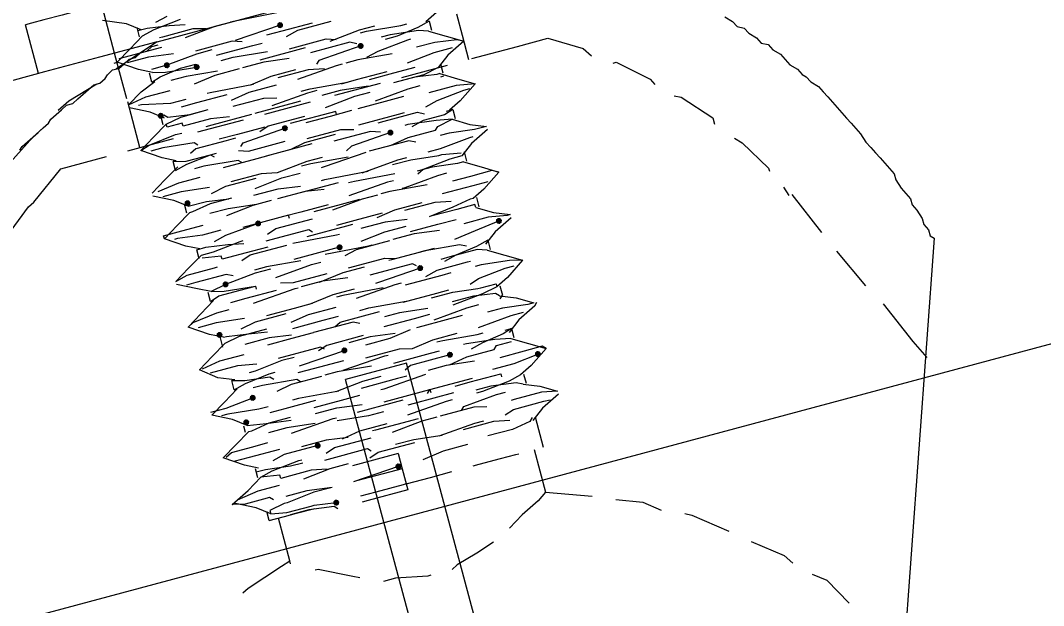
# Model space of a CAD drawing. Header units: millimetres. Extents: x 89051 to 218395, y -330386 to -125649.
# Drawn here: x 90777.4 to 90816.69, y -128400.96 to -128378.49 of the extents above; entities that cross this region are included whole.
import ezdxf

# ---------------------------------------------------------------- set-up
doc = ezdxf.new("R2010")
doc.units = ezdxf.units.MM
doc.header["$LTSCALE"] = 13
doc.linetypes.add('ACAD_ISO04W100', pattern=[30, 24, -3, 0, -3])
doc.layers.add('C00-00-00', color=7, linetype='Continuous')
doc.layers.add('标注、文本', color=3, linetype='Continuous', lineweight=25)
doc.styles.get("Standard").update_dxf_attribs({"font": 'gbenor.shx', "bigfont": 'gbcbig.shx'})
doc.dimstyles.new('1-15', dxfattribs={"dimscale": 20, "dimtxt": 3.5, "dimasz": 2, "dimexe": 1.5, "dimexo": 0.5, "dimgap": 0.5, "dimtad": 1, "dimtoh": 1, "dimdec": 1, "dimdsep": 46, "dimtxsty": 'Standard', "dimcen": 2.5, "dimclrd": 3, "dimclre": 3, "dimclrt": 3, "dimadec": 0, "dimazin": 2, "dimtfac": 1, "dimtdec": 1, "dimtmove": 0, "dimatfit": 2, "dimfxl": 1, "dimarcsym": 0})

# ---------------------------------------------------------------- blocks, each defined once
blk = doc.blocks.new('225635')
at = {"layer": 'C00-00-00'}
h = blk.add_hatch(color=256, dxfattribs=at)
h.dxf.hatch_style = 2
h.paths.add_polyline_path([(72516.826, -125591.584), (72516.74, -125591.62), (72516.705, -125591.705), (72516.74, -125591.791), (72516.826, -125591.826), (72516.911, -125591.791), (72516.947, -125591.705), (72516.911, -125591.62)])
h = blk.add_hatch(color=256, dxfattribs=at)
h.dxf.hatch_style = 2
h.paths.add_polyline_path([(72512.227, -125591.947), (72512.142, -125591.983), (72512.106, -125592.068), (72512.142, -125592.154), (72512.227, -125592.189), (72512.313, -125592.154), (72512.348, -125592.068), (72512.313, -125591.983)])
h = blk.add_hatch(color=256, dxfattribs=at)
h.dxf.hatch_style = 2
h.paths.add_polyline_path([(72513.316, -125592.31), (72513.231, -125592.346), (72513.195, -125592.431), (72513.231, -125592.517), (72513.316, -125592.552), (72513.402, -125592.517), (72513.437, -125592.431), (72513.402, -125592.346)])
h = blk.add_hatch(color=256, dxfattribs=at)
h.dxf.hatch_style = 2
h.paths.add_polyline_path([(72519.609, -125593.157), (72519.523, -125593.193), (72519.488, -125593.278), (72519.523, -125593.364), (72519.609, -125593.399), (72519.694, -125593.364), (72519.73, -125593.278), (72519.694, -125593.193)])
h = blk.add_hatch(color=256, dxfattribs=at)
h.dxf.hatch_style = 2
h.paths.add_polyline_path([(72511.501, -125593.762), (72511.416, -125593.798), (72511.38, -125593.883), (72511.416, -125593.969), (72511.501, -125594.004), (72511.587, -125593.969), (72511.622, -125593.883), (72511.587, -125593.798)])
h = blk.add_hatch(color=256, dxfattribs=at)
h.dxf.hatch_style = 2
h.paths.add_polyline_path([(72515.979, -125595.457), (72515.893, -125595.492), (72515.858, -125595.578), (72515.893, -125595.663), (72515.979, -125595.699), (72516.064, -125595.663), (72516.1, -125595.578), (72516.064, -125595.492)])
h = blk.add_hatch(color=256, dxfattribs=at)
h.dxf.hatch_style = 2
h.paths.add_polyline_path([(72519.851, -125596.667), (72519.765, -125596.702), (72519.73, -125596.788), (72519.765, -125596.873), (72519.851, -125596.909), (72519.936, -125596.873), (72519.972, -125596.788), (72519.936, -125596.702)])
h = blk.add_hatch(color=256, dxfattribs=at)
h.dxf.hatch_style = 2
h.paths.add_polyline_path([(72511.622, -125597.272), (72511.537, -125597.307), (72511.501, -125597.393), (72511.537, -125597.478), (72511.622, -125597.514), (72511.708, -125597.478), (72511.743, -125597.393), (72511.708, -125597.307)])
h = blk.add_hatch(color=256, dxfattribs=at)
h.dxf.hatch_style = 2
h.paths.add_polyline_path([(72514.043, -125598.724), (72513.957, -125598.759), (72513.922, -125598.845), (72513.957, -125598.93), (72514.043, -125598.966), (72514.128, -125598.93), (72514.163, -125598.845), (72514.128, -125598.759)])
h = blk.add_hatch(color=256, dxfattribs=at)
h.dxf.hatch_style = 2
h.paths.add_polyline_path([(72516.826, -125600.418), (72516.74, -125600.453), (72516.705, -125600.539), (72516.74, -125600.624), (72516.826, -125600.66), (72516.911, -125600.624), (72516.947, -125600.539), (72516.911, -125600.453)])
h = blk.add_hatch(color=256, dxfattribs=at)
h.dxf.hatch_style = 2
h.paths.add_polyline_path([(72512.227, -125600.66), (72512.142, -125600.695), (72512.106, -125600.781), (72512.142, -125600.866), (72512.227, -125600.902), (72512.313, -125600.866), (72512.348, -125600.781), (72512.313, -125600.695)])
h = blk.add_hatch(color=256, dxfattribs=at)
h.dxf.hatch_style = 2
h.paths.add_polyline_path([(72522.997, -125601.023), (72522.912, -125601.058), (72522.876, -125601.144), (72522.912, -125601.229), (72522.997, -125601.265), (72523.083, -125601.229), (72523.118, -125601.144), (72523.083, -125601.058)])
h = blk.add_hatch(color=256, dxfattribs=at)
h.dxf.hatch_style = 2
h.paths.add_polyline_path([(72519.609, -125601.991), (72519.523, -125602.026), (72519.488, -125602.112), (72519.523, -125602.197), (72519.609, -125602.233), (72519.694, -125602.197), (72519.73, -125602.112), (72519.694, -125602.026)])
h = blk.add_hatch(color=256, dxfattribs=at)
h.dxf.hatch_style = 2
h.paths.add_polyline_path([(72511.501, -125602.475), (72511.416, -125602.511), (72511.38, -125602.596), (72511.416, -125602.681), (72511.501, -125602.717), (72511.587, -125602.681), (72511.622, -125602.596), (72511.587, -125602.511)])
h = blk.add_hatch(color=256, dxfattribs=at)
h.dxf.hatch_style = 2
h.paths.add_polyline_path([(72515.979, -125604.29), (72515.893, -125604.326), (72515.858, -125604.411), (72515.893, -125604.497), (72515.979, -125604.532), (72516.064, -125604.497), (72516.1, -125604.411), (72516.064, -125604.326)])
h = blk.add_hatch(color=256, dxfattribs=at)
h.dxf.hatch_style = 2
h.paths.add_polyline_path([(72512.106, -125605.137), (72512.021, -125605.173), (72511.985, -125605.258), (72512.021, -125605.344), (72512.106, -125605.379), (72512.192, -125605.344), (72512.227, -125605.258), (72512.192, -125605.173)])
h = blk.add_hatch(color=256, dxfattribs=at)
h.dxf.hatch_style = 2
h.paths.add_polyline_path([(72519.851, -125605.5), (72519.765, -125605.536), (72519.73, -125605.621), (72519.765, -125605.707), (72519.851, -125605.742), (72519.936, -125605.707), (72519.972, -125605.621), (72519.936, -125605.536)])
h = blk.add_hatch(color=256, dxfattribs=at)
h.dxf.hatch_style = 2
h.paths.add_polyline_path([(72511.622, -125605.984), (72511.537, -125606.02), (72511.501, -125606.105), (72511.537, -125606.191), (72511.622, -125606.226), (72511.708, -125606.191), (72511.743, -125606.105), (72511.708, -125606.02)])
h = blk.add_hatch(color=256, dxfattribs=at)
h.dxf.hatch_style = 2
h.paths.add_polyline_path([(72523.118, -125606.347), (72523.033, -125606.383), (72522.997, -125606.468), (72523.033, -125606.554), (72523.118, -125606.589), (72523.204, -125606.554), (72523.239, -125606.468), (72523.204, -125606.383)])
h = blk.add_hatch(color=256, dxfattribs=at)
h.dxf.hatch_style = 2
h.paths.add_polyline_path([(72514.043, -125607.557), (72513.957, -125607.593), (72513.922, -125607.678), (72513.957, -125607.764), (72514.043, -125607.799), (72514.128, -125607.764), (72514.163, -125607.678), (72514.128, -125607.593)])
h = blk.add_hatch(color=256, dxfattribs=at)
h.dxf.hatch_style = 2
h.paths.add_polyline_path([(72516.826, -125609.13), (72516.74, -125609.166), (72516.705, -125609.251), (72516.74, -125609.337), (72516.826, -125609.372), (72516.911, -125609.337), (72516.947, -125609.251), (72516.911, -125609.166)])
h = blk.add_hatch(color=256, dxfattribs=at)
h.dxf.hatch_style = 2
h.paths.add_polyline_path([(72514.164, -125609.856), (72514.078, -125609.892), (72514.043, -125609.977), (72514.078, -125610.063), (72514.164, -125610.098), (72514.249, -125610.063), (72514.285, -125609.977), (72514.249, -125609.892)])
at = {"layer": 'C00-00-00', "lineweight": 15}
for points in [[(72507.387, -125591.1), (72507.387, -125589.164)], [(72526.506, -125589.164), (72526.143, -125589.164), (72525.659, -125589.164), (72525.054, -125589.164), (72524.207, -125589.164), (72523.239, -125589.164), (72522.15, -125589.164), (72520.94, -125589.164), (72519.609, -125589.164), (72518.278, -125589.164), (72516.947, -125589.164), (72515.495, -125589.164), (72514.164, -125589.164), (72512.832, -125589.164), (72511.622, -125589.164), (72510.533, -125589.164), (72509.565, -125589.164), (72508.839, -125589.164), (72508.113, -125589.164), (72507.629, -125589.164), (72507.387, -125589.164)], [(72510.412, -125591.1), (72510.412, -125589.285)], [(72511.138, -125590.132), (72510.291, -125589.769)], [(72511.622, -125590.495), (72511.138, -125590.132)], [(72511.501, -125590.737), (72511.501, -125590.374)], [(72511.501, -125590.495), (72511.864, -125590.495)], [(72511.864, -125590.495), (72512.711, -125590.616)], [(72512.106, -125590.616), (72513.195, -125590.495)], [(72512.711, -125590.253), (72512.227, -125590.374)], [(72511.017, -125591.1), (72511.622, -125590.737)], [(72511.622, -125590.737), (72512.106, -125590.616)], [(72512.348, -125590.979), (72512.227, -125590.979)], [(72513.558, -125590.979), (72512.348, -125590.979)], [(72512.711, -125590.616), (72513.316, -125590.737)], [(72514.043, -125591.1), (72513.558, -125590.979)], [(72505.935, -125593.762), (72506.056, -125593.641), (72506.298, -125593.52), (72506.54, -125593.399), (72506.782, -125593.278), (72507.024, -125593.157), (72507.266, -125593.036), (72507.387, -125592.915), (72507.629, -125592.794), (72507.871, -125592.673), (72508.113, -125592.552), (72508.355, -125592.552), (72508.597, -125592.431), (72508.839, -125592.31), (72509.081, -125592.189), (72509.323, -125592.068), (72509.565, -125592.068), (72509.807, -125591.947), (72509.928, -125591.826), (72510.17, -125591.705), (72510.412, -125591.705), (72510.654, -125591.584), (72510.896, -125591.463), (72511.138, -125591.463), (72511.38, -125591.342), (72511.622, -125591.342), (72511.864, -125591.221), (72512.106, -125591.221)], [(72512.106, -125591.1), (72509.807, -125591.1), (72507.629, -125591.1), (72506.419, -125591.1), (72505.33, -125591.1), (72504.846, -125591.1), (72504.483, -125591.1)], [(72512.106, -125591.1), (72510.291, -125591.705)], [(72510.412, -125591.463), (72511.017, -125591.1)], [(72510.412, -125592.189), (72510.412, -125591.1)], [(72510.533, -125591.342), (72511.38, -125591.342)], [(72511.38, -125591.342), (72512.227, -125591.342)], [(72512.106, -125591.1), (72527.353, -125591.1)], [(72513.195, -125591.221), (72514.406, -125591.1)], [(72514.406, -125591.1), (72515.011, -125591.1)], [(72515.132, -125591.1), (72515.011, -125591.1)], [(72516.826, -125591.221), (72515.132, -125591.1)], [(72533.404, -125595.82), (72533.646, -125596.062), (72533.767, -125596.304), (72534.009, -125596.425), (72534.13, -125596.667), (72534.372, -125596.909), (72534.493, -125597.151), (72534.735, -125597.272), (72534.856, -125597.514), (72535.098, -125597.756), (72535.219, -125597.998), (72535.34, -125598.24), (72535.582, -125598.482), (72535.703, -125598.724), (72535.824, -125598.845), (72535.945, -125599.087), (72536.187, -125599.329), (72536.308, -125599.571), (72536.429, -125599.813), (72536.55, -125600.055), (72536.671, -125600.297), (72536.792, -125600.539), (72536.913, -125600.781), (72537.034, -125601.023), (72537.155, -125601.265), (72537.276, -125601.507), (72537.397, -125601.87), (72537.518, -125602.112), (72537.639, -125602.354), (72537.76, -125602.596), (72537.881, -125602.838), (72538.002, -125603.08), (72538.123, -125603.322), (72538.123, -125603.564), (72538.244, -125603.927), (72538.365, -125604.169), (72538.486, -125604.411), (72538.486, -125604.653), (72538.607, -125604.895), (72538.728, -125605.258), (72538.728, -125605.5), (72538.849, -125605.742), (72538.849, -125605.984), (72538.97, -125606.105)], [(72510.291, -125591.463), (72510.412, -125591.463)], [(72511.138, -125591.947), (72510.412, -125591.463)], [(72511.622, -125591.584), (72510.775, -125591.584)], [(72512.59, -125591.705), (72511.622, -125591.584)], [(72516.826, -125591.705), (72515.011, -125591.826)], [(72509.444, -125592.068), (72508.234, -125592.431)], [(72511.622, -125592.189), (72511.138, -125591.947)], [(72512.227, -125592.068), (72511.622, -125592.068)], [(72513.437, -125591.947), (72512.227, -125592.068)], [(72514.89, -125591.826), (72513.437, -125591.826)], [(72514.043, -125591.947), (72513.437, -125591.947)], [(72515.253, -125591.947), (72514.89, -125591.826)], [(72516.826, -125591.947), (72516.221, -125591.947)], [(72518.036, -125591.947), (72516.826, -125591.947)], [(72516.947, -125592.189), (72517.431, -125592.068)], [(72517.431, -125592.068), (72518.762, -125592.068)], [(72508.234, -125592.431), (72507.75, -125592.673)], [(72510.412, -125592.915), (72510.412, -125592.189)], [(72511.017, -125592.794), (72511.622, -125592.552)], [(72511.501, -125592.552), (72511.501, -125592.189)], [(72511.501, -125592.552), (72511.864, -125592.431)], [(72511.622, -125592.189), (72512.106, -125592.31)], [(72511.864, -125592.431), (72512.711, -125592.31)], [(72512.106, -125592.31), (72513.316, -125592.431)], [(72512.711, -125592.31), (72513.316, -125592.31)], [(72514.164, -125592.189), (72515.616, -125592.189)], [(72514.285, -125592.431), (72514.769, -125592.431)], [(72514.769, -125592.431), (72516.1, -125592.552)], [(72515.616, -125592.189), (72515.979, -125592.189)], [(72510.412, -125593.157), (72511.017, -125592.794)], [(72512.832, -125592.673), (72512.227, -125592.673)], [(72514.043, -125592.794), (72512.832, -125592.673)], [(72513.074, -125593.036), (72513.922, -125592.915)], [(72513.922, -125592.915), (72514.89, -125592.915)], [(72515.858, -125592.915), (72515.011, -125592.915)], [(72515.737, -125592.794), (72517.552, -125592.794)], [(72516.826, -125593.036), (72515.858, -125592.915)], [(72516.947, -125592.673), (72518.399, -125592.673)], [(72518.399, -125592.673), (72518.762, -125592.794)], [(72518.52, -125592.794), (72519.73, -125592.673)], [(72519.73, -125592.673), (72520.335, -125592.673)], [(72519.73, -125592.794), (72519.972, -125592.794)], [(72519.972, -125592.794), (72521.303, -125592.915)], [(72521.303, -125592.915), (72521.545, -125592.915)], [(72522.755, -125592.794), (72522.271, -125593.036)], [(72507.024, -125593.157), (72506.54, -125593.399)], [(72510.412, -125593.157), (72511.138, -125593.036)], [(72510.412, -125594.851), (72510.412, -125593.036)], [(72511.138, -125593.641), (72510.412, -125593.278)], [(72510.896, -125593.278), (72510.775, -125593.278)], [(72511.985, -125593.52), (72510.896, -125593.278)], [(72511.138, -125593.036), (72512.106, -125593.036)], [(72519.246, -125593.036), (72517.673, -125593.036)], [(72519.609, -125593.278), (72517.915, -125593.399)], [(72519.488, -125593.157), (72519.246, -125593.036)], [(72520.819, -125593.157), (72520.456, -125593.157)], [(72521.061, -125593.278), (72520.577, -125593.278)], [(72521.908, -125593.278), (72520.819, -125593.157)], [(72521.908, -125593.157), (72521.061, -125593.278)], [(72522.392, -125593.036), (72521.908, -125593.157)], [(72522.271, -125593.399), (72521.908, -125593.278)], [(72522.392, -125593.036), (72522.392, -125593.399)], [(72523.481, -125593.036), (72523.481, -125593.883)], [(72506.54, -125593.399), (72505.451, -125594.125)], [(72511.622, -125594.004), (72511.138, -125593.641)], [(72512.59, -125593.52), (72511.985, -125593.52)], [(72513.558, -125593.52), (72513.437, -125593.52)], [(72515.253, -125593.641), (72513.558, -125593.52)], [(72515.979, -125593.52), (72515.132, -125593.641)], [(72516.947, -125593.52), (72515.979, -125593.52)], [(72517.431, -125593.641), (72516.221, -125593.641)], [(72518.036, -125593.762), (72517.431, -125593.641)], [(72517.915, -125593.399), (72517.794, -125593.52)], [(72519.73, -125593.762), (72520.214, -125593.641)], [(72520.214, -125593.641), (72521.424, -125593.52)], [(72521.424, -125593.52), (72521.545, -125593.52)], [(72522.271, -125593.399), (72522.876, -125593.762)], [(72511.501, -125594.246), (72511.501, -125593.883)], [(72511.622, -125593.883), (72511.743, -125594.004)], [(72511.622, -125594.246), (72512.227, -125594.125)], [(72511.743, -125594.004), (72512.59, -125594.125)], [(72512.227, -125594.125), (72513.316, -125594.125)], [(72512.953, -125593.762), (72512.348, -125593.762)], [(72512.59, -125594.125), (72513.316, -125594.125)], [(72514.164, -125593.762), (72512.953, -125593.762)], [(72514.285, -125594.004), (72515.011, -125593.883)], [(72515.011, -125593.883), (72516.1, -125593.883)], [(72516.947, -125593.883), (72518.52, -125593.762)], [(72518.52, -125593.762), (72518.762, -125593.762)], [(72519.367, -125593.762), (72518.883, -125593.762)], [(72520.698, -125593.883), (72519.367, -125593.762)], [(72522.392, -125593.883), (72521.666, -125593.883)], [(72523.239, -125594.004), (72522.392, -125593.883)], [(72523.481, -125594.125), (72522.755, -125594.488)], [(72522.876, -125593.762), (72523.481, -125594.125)], [(72523.481, -125594.125), (72523.239, -125594.004)], [(72523.481, -125593.883), (72523.481, -125594.851)], [(72511.017, -125594.609), (72511.622, -125594.246)], [(72511.622, -125594.367), (72511.622, -125594.246)], [(72512.227, -125594.367), (72511.622, -125594.367)], [(72512.227, -125594.488), (72512.227, -125594.367)], [(72513.316, -125594.488), (72512.227, -125594.488)], [(72514.043, -125594.609), (72513.316, -125594.488)], [(72514.285, -125594.246), (72515.495, -125594.246)], [(72515.495, -125594.246), (72515.979, -125594.367)], [(72515.737, -125594.609), (72517.189, -125594.488)], [(72516.947, -125594.367), (72517.31, -125594.367)], [(72517.189, -125594.488), (72517.552, -125594.488)], [(72517.31, -125594.367), (72518.762, -125594.488)], [(72518.52, -125594.488), (72519.125, -125594.488)], [(72519.125, -125594.488), (72520.335, -125594.488)], [(72521.182, -125594.367), (72522.271, -125594.246)], [(72522.271, -125594.246), (72522.997, -125594.246)], [(72522.755, -125594.488), (72522.271, -125594.851)], [(72505.935, -125595.82), (72507.266, -125594.851)], [(72507.266, -125594.851), (72509.081, -125594.851)], [(72509.928, -125594.851), (72511.743, -125594.851)], [(72510.412, -125594.972), (72511.017, -125594.609)], [(72510.412, -125594.972), (72510.775, -125594.851)], [(72510.775, -125594.851), (72511.864, -125594.73)], [(72511.864, -125594.73), (72512.106, -125594.73)], [(72512.711, -125594.851), (72514.527, -125594.851)], [(72513.074, -125594.73), (72513.316, -125594.73)], [(72513.316, -125594.73), (72514.89, -125594.73)], [(72516.584, -125594.73), (72515.011, -125594.73)], [(72515.374, -125594.851), (72517.189, -125594.851)], [(72516.826, -125594.73), (72516.584, -125594.73)], [(72518.399, -125594.73), (72517.673, -125594.73)], [(72518.157, -125594.851), (72519.972, -125594.851)], [(72519.488, -125594.851), (72518.399, -125594.73)], [(72519.609, -125594.609), (72520.577, -125594.609)], [(72520.577, -125594.609), (72521.424, -125594.609)], [(72520.819, -125594.851), (72522.634, -125594.851)], [(72522.271, -125594.851), (72521.666, -125594.972)], [(72522.392, -125594.73), (72522.392, -125595.093)], [(72523.602, -125594.851), (72525.417, -125594.851)], [(72525.417, -125594.851), (72526.627, -125594.851)], [(72526.627, -125594.851), (72527.837, -125595.578)], [(72511.138, -125595.457), (72510.412, -125594.972)], [(72511.259, -125595.093), (72510.775, -125595.093)], [(72512.469, -125595.214), (72511.259, -125595.093)], [(72512.59, -125595.336), (72512.469, -125595.214)], [(72518.883, -125595.093), (72517.673, -125595.214)], [(72519.488, -125595.093), (72518.883, -125595.093)], [(72521.666, -125594.972), (72520.456, -125594.972)], [(72521.303, -125594.972), (72520.456, -125594.972)], [(72522.15, -125595.093), (72521.303, -125594.972)], [(72522.271, -125595.093), (72522.15, -125595.093)], [(72522.271, -125595.093), (72522.876, -125595.457)], [(72522.271, -125595.214), (72522.392, -125595.214)], [(72511.622, -125595.699), (72511.138, -125595.457)], [(72511.622, -125595.699), (72511.501, -125595.699)], [(72511.501, -125595.699), (72511.985, -125595.82)], [(72511.501, -125596.062), (72511.501, -125595.699)], [(72512.469, -125595.457), (72512.227, -125595.578)], [(72513.679, -125595.457), (72512.469, -125595.457)], [(72514.164, -125595.336), (72513.437, -125595.336)], [(72514.043, -125595.457), (72513.679, -125595.457)], [(72515.253, -125595.336), (72514.164, -125595.336)], [(72514.164, -125595.82), (72514.285, -125595.699)], [(72514.285, -125595.699), (72515.979, -125595.578)], [(72515.374, -125595.336), (72515.011, -125595.457)], [(72516.826, -125595.336), (72515.374, -125595.336)], [(72518.036, -125595.457), (72516.221, -125595.457)], [(72516.826, -125595.578), (72517.794, -125595.578)], [(72517.794, -125595.578), (72518.641, -125595.578)], [(72518.036, -125595.578), (72518.036, -125595.457)], [(72519.972, -125595.578), (72518.883, -125595.578)], [(72519.609, -125595.457), (72520.94, -125595.336)], [(72520.698, -125595.578), (72519.972, -125595.578)], [(72520.94, -125595.336), (72521.424, -125595.336)], [(72522.755, -125595.699), (72521.666, -125595.699)], [(72523.481, -125595.82), (72522.755, -125595.699)], [(72522.876, -125595.457), (72523.481, -125595.82)], [(72527.837, -125595.578), (72528.079, -125595.941)], [(72504.483, -125596.909), (72505.693, -125595.941)], [(72505.693, -125595.941), (72505.935, -125595.82)], [(72511.017, -125596.304), (72511.622, -125595.941)], [(72511.501, -125596.062), (72511.985, -125595.941)], [(72511.985, -125595.82), (72512.953, -125595.82)], [(72511.985, -125595.941), (72512.953, -125595.82)], [(72512.953, -125595.82), (72513.074, -125595.941)], [(72512.953, -125595.82), (72513.195, -125595.82)], [(72514.043, -125595.941), (72514.406, -125596.062)], [(72514.406, -125596.062), (72515.858, -125596.062)], [(72521.424, -125596.183), (72521.908, -125596.062)], [(72521.908, -125596.062), (72522.997, -125595.941)], [(72523.481, -125595.82), (72522.755, -125596.304)], [(72522.997, -125595.941), (72523.239, -125595.941)], [(72510.412, -125596.667), (72511.017, -125596.304)], [(72512.59, -125596.183), (72512.227, -125596.183)], [(72513.922, -125596.304), (72512.59, -125596.183)], [(72513.316, -125596.425), (72514.648, -125596.425)], [(72514.043, -125596.425), (72513.922, -125596.304)], [(72514.648, -125596.425), (72515.132, -125596.425)], [(72515.495, -125596.425), (72515.011, -125596.425)], [(72516.826, -125596.425), (72515.495, -125596.425)], [(72515.979, -125596.425), (72516.584, -125596.304)], [(72516.584, -125596.304), (72517.794, -125596.304)], [(72516.705, -125596.183), (72518.036, -125596.183)], [(72518.036, -125596.183), (72518.52, -125596.304)], [(72518.762, -125596.183), (72520.335, -125596.183)], [(72519.488, -125596.304), (72519.73, -125596.304)], [(72519.73, -125596.304), (72521.061, -125596.304)], [(72520.335, -125596.183), (72520.577, -125596.183)], [(72521.061, -125596.304), (72521.303, -125596.425)], [(72522.755, -125596.304), (72522.271, -125596.546)], [(72528.805, -125596.425), (72528.926, -125596.425)], [(72528.926, -125596.425), (72530.016, -125597.393)], [(72511.138, -125597.151), (72510.412, -125596.788)], [(72510.654, -125596.667), (72511.501, -125596.546)], [(72511.501, -125596.546), (72512.348, -125596.546)], [(72519.125, -125596.546), (72517.673, -125596.546)], [(72519.851, -125596.788), (72518.278, -125596.909)], [(72519.488, -125596.667), (72519.125, -125596.546)], [(72520.577, -125596.667), (72520.456, -125596.667)], [(72521.666, -125596.788), (72520.577, -125596.667)], [(72521.182, -125596.667), (72520.698, -125596.788)], [(72522.029, -125596.667), (72521.182, -125596.667)], [(72522.271, -125596.909), (72521.666, -125596.788)], [(72522.392, -125596.546), (72522.029, -125596.667)], [(72522.15, -125596.546), (72522.392, -125596.546)], [(72522.392, -125596.546), (72522.392, -125596.909)], [(72511.501, -125596.909), (72510.775, -125596.909)], [(72511.622, -125597.514), (72511.138, -125597.151)], [(72512.59, -125597.03), (72511.501, -125596.909)], [(72513.195, -125597.151), (72512.59, -125597.272)], [(72514.406, -125597.151), (72513.195, -125597.151)], [(72514.648, -125597.03), (72513.437, -125597.03)], [(72515.253, -125597.151), (72514.648, -125597.03)], [(72516.463, -125597.03), (72515.253, -125597.151)], [(72516.584, -125597.151), (72516.221, -125597.151)], [(72517.068, -125597.03), (72516.463, -125597.03)], [(72518.036, -125597.272), (72516.584, -125597.151)], [(72517.068, -125597.393), (72518.762, -125597.272)], [(72518.278, -125596.909), (72518.036, -125597.03)], [(72520.456, -125597.272), (72518.883, -125597.272)], [(72519.73, -125597.272), (72520.456, -125597.151)], [(72520.456, -125597.151), (72521.545, -125597.151)], [(72520.698, -125597.393), (72520.456, -125597.272)], [(72521.545, -125597.151), (72521.666, -125597.03)], [(72521.666, -125597.03), (72522.271, -125596.909)], [(72522.271, -125596.909), (72522.876, -125597.272)], [(72522.876, -125597.272), (72523.481, -125597.514)], [(72511.501, -125597.756), (72511.501, -125597.393)], [(72511.622, -125597.393), (72511.622, -125597.514)], [(72511.622, -125597.514), (72512.348, -125597.514)], [(72511.743, -125597.756), (72512.469, -125597.635)], [(72512.348, -125597.514), (72513.195, -125597.635)], [(72512.469, -125597.635), (72513.316, -125597.635)], [(72514.285, -125597.514), (72515.374, -125597.393)], [(72515.374, -125597.393), (72516.1, -125597.393)], [(72516.947, -125597.393), (72517.068, -125597.393)], [(72522.029, -125597.393), (72521.666, -125597.393)], [(72522.997, -125597.514), (72522.029, -125597.393)], [(72523.481, -125597.635), (72522.755, -125597.998)], [(72523.481, -125597.514), (72522.997, -125597.514)], [(72530.016, -125597.393), (72530.137, -125597.635)], [(72511.017, -125598.119), (72511.622, -125597.756)], [(72511.622, -125597.756), (72511.743, -125597.756)], [(72513.074, -125597.998), (72512.348, -125597.998)], [(72514.164, -125598.119), (72513.074, -125597.998)], [(72514.164, -125597.756), (72515.132, -125597.756)], [(72515.132, -125597.756), (72515.979, -125597.877)], [(72516.826, -125597.877), (72516.947, -125597.877)], [(72516.947, -125597.877), (72518.641, -125597.998)], [(72518.399, -125597.998), (72519.851, -125597.877)], [(72519.609, -125597.998), (72520.335, -125597.998)], [(72519.851, -125597.877), (72520.214, -125597.877)], [(72520.335, -125597.998), (72521.424, -125598.119)], [(72521.061, -125597.877), (72521.545, -125597.877)], [(72521.545, -125597.877), (72522.755, -125597.756)], [(72522.755, -125597.998), (72522.271, -125598.361)], [(72522.755, -125597.756), (72522.876, -125597.756)], [(72510.412, -125598.482), (72511.017, -125598.119)], [(72510.412, -125598.482), (72510.412, -125598.361)], [(72510.412, -125598.361), (72511.138, -125598.361)], [(72511.138, -125598.361), (72511.985, -125598.361)], [(72512.953, -125598.24), (72514.043, -125598.119)], [(72514.043, -125598.119), (72514.769, -125598.119)], [(72516.1, -125598.119), (72515.011, -125598.119)], [(72515.616, -125598.119), (72515.979, -125598.119)], [(72515.979, -125598.119), (72517.431, -125598.119)], [(72516.826, -125598.24), (72516.1, -125598.119)], [(72518.036, -125598.24), (72517.794, -125598.24)], [(72519.609, -125598.361), (72518.036, -125598.24)], [(72521.787, -125598.361), (72520.698, -125598.482)], [(72521.424, -125598.119), (72521.545, -125598.119)], [(72521.545, -125598.119), (72522.271, -125598.24)], [(72522.271, -125598.361), (72521.787, -125598.361)], [(72522.392, -125598.24), (72522.392, -125598.603)], [(72530.742, -125598.24), (72530.984, -125598.361)], [(72530.984, -125598.361), (72531.952, -125599.45)], [(72511.138, -125598.966), (72510.412, -125598.482)], [(72510.896, -125598.603), (72510.775, -125598.603)], [(72511.864, -125598.724), (72510.896, -125598.603)], [(72512.59, -125598.724), (72511.864, -125598.724)], [(72514.043, -125598.845), (72512.711, -125598.966)], [(72515.253, -125598.845), (72513.437, -125598.845)], [(72515.737, -125598.845), (72515.011, -125598.845)], [(72515.253, -125598.966), (72515.253, -125598.845)], [(72516.826, -125598.845), (72515.737, -125598.845)], [(72519.246, -125598.603), (72517.673, -125598.724)], [(72519.488, -125598.603), (72519.246, -125598.603)], [(72519.851, -125598.966), (72521.182, -125598.845)], [(72520.698, -125598.482), (72520.456, -125598.603)], [(72521.061, -125598.482), (72520.456, -125598.482)], [(72522.029, -125598.603), (72521.061, -125598.482)], [(72521.182, -125598.845), (72521.545, -125598.845)], [(72522.271, -125598.603), (72522.029, -125598.603)], [(72522.271, -125598.603), (72522.876, -125598.966)], [(72511.622, -125599.208), (72511.138, -125598.966)], [(72511.501, -125599.208), (72511.864, -125599.208)], [(72511.501, -125599.571), (72511.501, -125599.208)], [(72511.864, -125599.208), (72512.711, -125599.329)], [(72512.711, -125598.966), (72512.227, -125599.087)], [(72514.285, -125599.329), (72514.648, -125599.208)], [(72514.648, -125599.208), (72516.1, -125599.208)], [(72517.31, -125598.966), (72516.221, -125598.966)], [(72516.947, -125599.087), (72518.157, -125598.966)], [(72518.036, -125598.966), (72517.31, -125598.966)], [(72518.157, -125598.966), (72518.762, -125598.966)], [(72519.246, -125598.966), (72518.883, -125598.966)], [(72520.698, -125599.087), (72519.246, -125598.966)], [(72519.73, -125598.966), (72519.851, -125598.966)], [(72522.392, -125599.208), (72521.666, -125599.208)], [(72523.239, -125599.208), (72522.392, -125599.208)], [(72522.876, -125598.966), (72523.481, -125599.329)], [(72523.481, -125599.329), (72523.239, -125599.208)], [(72511.017, -125599.813), (72511.622, -125599.45)], [(72511.622, -125599.45), (72512.106, -125599.45)], [(72512.348, -125599.692), (72511.622, -125599.571)], [(72512.106, -125599.45), (72513.195, -125599.329)], [(72512.711, -125599.329), (72513.316, -125599.45)], [(72513.195, -125599.329), (72513.316, -125599.329)], [(72514.164, -125599.571), (72515.858, -125599.571)], [(72515.858, -125599.571), (72515.979, -125599.692)], [(72521.182, -125599.571), (72522.392, -125599.571)], [(72522.392, -125599.571), (72522.997, -125599.571)], [(72523.481, -125599.329), (72522.755, -125599.813)], [(72531.952, -125599.45), (72531.952, -125599.692)], [(72510.412, -125600.176), (72511.017, -125599.813)], [(72512.348, -125599.813), (72512.348, -125599.692)], [(72513.558, -125599.813), (72512.348, -125599.813)], [(72513.074, -125600.055), (72513.437, -125599.934)], [(72513.437, -125599.934), (72514.89, -125599.934)], [(72514.164, -125599.813), (72513.558, -125599.813)], [(72516.826, -125600.055), (72515.132, -125599.934)], [(72515.737, -125599.813), (72517.31, -125599.813)], [(72516.947, -125599.692), (72517.673, -125599.692)], [(72517.31, -125599.813), (72517.552, -125599.813)], [(72517.673, -125599.692), (72518.762, -125599.692)], [(72518.52, -125599.813), (72519.246, -125599.692)], [(72519.246, -125599.692), (72520.335, -125599.692)], [(72519.609, -125599.813), (72520.819, -125599.813)], [(72520.819, -125599.813), (72521.424, -125599.934)], [(72522.755, -125599.813), (72522.271, -125600.055)], [(72510.412, -125600.176), (72510.896, -125600.055)], [(72511.138, -125600.66), (72510.412, -125600.297)], [(72511.138, -125600.418), (72510.775, -125600.418)], [(72510.896, -125600.055), (72511.985, -125600.055)], [(72512.348, -125600.418), (72511.138, -125600.418)], [(72511.985, -125600.055), (72512.106, -125600.055)], [(72512.59, -125600.539), (72512.348, -125600.418)], [(72516.947, -125600.055), (72516.826, -125600.055)], [(72518.641, -125600.418), (72517.673, -125600.539)], [(72518.762, -125600.055), (72517.794, -125600.055)], [(72519.488, -125600.418), (72518.641, -125600.418)], [(72519.609, -125600.176), (72518.762, -125600.055)], [(72521.424, -125600.176), (72520.456, -125600.297)], [(72521.545, -125600.297), (72520.577, -125600.297)], [(72522.15, -125600.055), (72521.424, -125600.176)], [(72522.271, -125600.297), (72521.545, -125600.297)], [(72522.271, -125600.055), (72522.15, -125600.055)], [(72522.271, -125600.418), (72522.271, -125600.297)], [(72522.271, -125600.418), (72522.876, -125600.781)], [(72522.392, -125600.055), (72522.392, -125600.418)], [(72532.557, -125600.418), (72532.799, -125600.66)], [(72511.622, -125600.902), (72511.138, -125600.66)], [(72512.227, -125600.781), (72511.622, -125600.902)], [(72513.437, -125600.66), (72512.227, -125600.781)], [(72513.922, -125600.539), (72513.437, -125600.539)], [(72514.043, -125600.66), (72513.437, -125600.66)], [(72515.253, -125600.66), (72513.922, -125600.539)], [(72516.826, -125600.539), (72515.011, -125600.539)], [(72517.915, -125600.781), (72516.221, -125600.66)], [(72516.947, -125600.902), (72517.431, -125600.781)], [(72517.431, -125600.781), (72518.762, -125600.781)], [(72518.036, -125600.781), (72517.915, -125600.781)], [(72519.73, -125600.781), (72518.883, -125600.781)], [(72519.609, -125600.66), (72520.698, -125600.66)], [(72520.698, -125600.902), (72519.73, -125600.781)], [(72520.698, -125600.66), (72521.424, -125600.66)], [(72522.876, -125600.781), (72523.481, -125601.023)], [(72532.799, -125600.66), (72533.525, -125601.87)], [(72511.501, -125601.265), (72511.501, -125600.902)], [(72511.501, -125601.265), (72511.864, -125601.144)], [(72511.622, -125600.902), (72512.106, -125601.023)], [(72511.864, -125601.144), (72512.711, -125601.144)], [(72512.106, -125601.023), (72513.316, -125601.144)], [(72512.711, -125601.144), (72513.316, -125601.144)], [(72513.316, -125601.144), (72513.316, -125601.265)], [(72514.164, -125601.023), (72515.616, -125600.902)], [(72515.616, -125600.902), (72515.979, -125600.902)], [(72522.634, -125600.902), (72521.666, -125600.902)], [(72522.029, -125601.265), (72522.997, -125601.144)], [(72523.36, -125601.023), (72522.634, -125600.902)], [(72523.481, -125601.144), (72522.755, -125601.507)], [(72523.481, -125601.023), (72523.36, -125601.023)], [(72511.017, -125601.628), (72511.622, -125601.265)], [(72512.832, -125601.507), (72512.227, -125601.507)], [(72514.043, -125601.507), (72512.832, -125601.507)], [(72514.285, -125601.265), (72514.769, -125601.386)], [(72514.769, -125601.386), (72516.1, -125601.386)], [(72515.737, -125601.628), (72516.705, -125601.507)], [(72516.705, -125601.507), (72517.552, -125601.507)], [(72516.947, -125601.386), (72518.399, -125601.386)], [(72518.399, -125601.386), (72518.762, -125601.507)], [(72518.52, -125601.507), (72518.641, -125601.507)], [(72518.641, -125601.507), (72520.335, -125601.507)], [(72519.73, -125601.507), (72519.972, -125601.507)], [(72519.972, -125601.507), (72521.303, -125601.628)], [(72521.182, -125601.386), (72522.029, -125601.265)], [(72522.755, -125601.507), (72522.271, -125601.87)], [(72510.412, -125601.991), (72511.017, -125601.628)], [(72510.412, -125601.991), (72510.654, -125601.87)], [(72511.138, -125602.475), (72510.412, -125601.991)], [(72510.654, -125601.87), (72511.622, -125601.749)], [(72511.622, -125601.749), (72512.106, -125601.749)], [(72513.074, -125601.749), (72514.769, -125601.628)], [(72514.769, -125601.628), (72514.89, -125601.628)], [(72515.858, -125601.628), (72515.011, -125601.628)], [(72516.826, -125601.749), (72515.858, -125601.628)], [(72519.367, -125601.87), (72517.673, -125601.87)], [(72519.488, -125601.991), (72519.367, -125601.87)], [(72520.819, -125601.991), (72520.456, -125601.991)], [(72521.061, -125601.991), (72520.577, -125602.112)], [(72521.908, -125601.991), (72520.819, -125601.991)], [(72521.908, -125601.87), (72521.061, -125601.991)], [(72521.303, -125601.628), (72521.545, -125601.749)], [(72522.392, -125601.749), (72521.908, -125601.87)], [(72522.271, -125602.112), (72521.908, -125601.991)], [(72522.392, -125601.749), (72522.392, -125602.112)], [(72533.525, -125601.87), (72533.525, -125601.991)], [(72511.501, -125602.112), (72510.775, -125602.112)], [(72512.59, -125602.233), (72511.501, -125602.112)], [(72514.527, -125602.354), (72513.437, -125602.354)], [(72515.253, -125602.354), (72514.527, -125602.354)], [(72516.1, -125602.233), (72515.132, -125602.354)], [(72516.947, -125602.233), (72516.1, -125602.233)], [(72516.463, -125602.354), (72516.221, -125602.354)], [(72518.036, -125602.475), (72516.463, -125602.354)], [(72517.915, -125602.233), (72517.794, -125602.233)], [(72519.609, -125602.112), (72517.915, -125602.233)], [(72519.73, -125602.475), (72520.214, -125602.354)], [(72520.214, -125602.354), (72521.424, -125602.354)], [(72521.424, -125602.354), (72521.545, -125602.354)], [(72522.271, -125602.112), (72522.876, -125602.475)], [(72511.622, -125602.717), (72511.138, -125602.475)], [(72511.501, -125603.08), (72511.501, -125602.717)], [(72511.622, -125602.717), (72511.743, -125602.717)], [(72511.743, -125602.717), (72512.59, -125602.838)], [(72512.953, -125602.475), (72512.348, -125602.596)], [(72514.164, -125602.475), (72512.953, -125602.475)], [(72514.285, -125602.838), (72515.011, -125602.717)], [(72515.011, -125602.717), (72516.1, -125602.717)], [(72516.947, -125602.596), (72518.52, -125602.475)], [(72518.52, -125602.475), (72518.762, -125602.475)], [(72520.335, -125602.596), (72518.883, -125602.596)], [(72520.698, -125602.596), (72520.335, -125602.596)], [(72521.908, -125602.596), (72521.666, -125602.596)], [(72522.997, -125602.717), (72521.908, -125602.596)], [(72522.876, -125602.475), (72523.481, -125602.838)], [(72523.481, -125602.838), (72522.997, -125602.717)], [(72533.888, -125602.717), (72534.009, -125603.08)], [(72511.017, -125603.322), (72511.622, -125602.959)], [(72511.622, -125602.959), (72512.227, -125602.838)], [(72512.227, -125602.838), (72513.316, -125602.838)], [(72512.59, -125602.838), (72513.316, -125602.959)], [(72514.285, -125603.08), (72515.495, -125603.08)], [(72515.495, -125603.08), (72516.1, -125603.08)], [(72516.947, -125603.08), (72517.31, -125603.08)], [(72517.31, -125603.08), (72518.762, -125603.201)], [(72521.303, -125603.201), (72521.666, -125603.08)], [(72521.666, -125603.08), (72522.755, -125602.959)], [(72523.481, -125602.838), (72522.755, -125603.322)], [(72522.755, -125602.959), (72523.118, -125602.959)], [(72534.13, -125603.08), (72534.856, -125604.774)], [(72510.412, -125603.685), (72511.017, -125603.322)], [(72510.533, -125603.685), (72511.259, -125603.564)], [(72511.259, -125603.564), (72512.227, -125603.564)], [(72513.316, -125603.201), (72512.348, -125603.201)], [(72513.195, -125603.443), (72514.164, -125603.443)], [(72514.164, -125603.322), (72513.316, -125603.201)], [(72514.164, -125603.443), (72515.011, -125603.443)], [(72516.584, -125603.443), (72515.011, -125603.443)], [(72515.858, -125603.443), (72516.1, -125603.322)], [(72516.1, -125603.322), (72517.673, -125603.322)], [(72516.826, -125603.564), (72516.584, -125603.443)], [(72518.399, -125603.564), (72517.794, -125603.564)], [(72519.488, -125603.685), (72518.399, -125603.564)], [(72518.641, -125603.201), (72519.972, -125603.201)], [(72519.73, -125603.322), (72520.577, -125603.322)], [(72519.972, -125603.201), (72520.456, -125603.201)], [(72520.577, -125603.322), (72521.545, -125603.443)], [(72521.545, -125603.443), (72521.666, -125603.443)], [(72521.666, -125603.443), (72522.271, -125603.443)], [(72522.271, -125603.564), (72521.666, -125603.685)], [(72522.755, -125603.322), (72522.271, -125603.564)], [(72522.271, -125603.443), (72522.271, -125603.564)], [(72522.392, -125603.564), (72522.392, -125603.927)], [(72511.017, -125604.169), (72510.412, -125603.685)], [(72511.864, -125603.927), (72510.775, -125603.927)], [(72512.59, -125604.048), (72511.864, -125603.927)], [(72518.883, -125603.927), (72517.673, -125603.927)], [(72519.488, -125603.927), (72518.883, -125603.927)], [(72521.666, -125603.685), (72520.456, -125603.806)], [(72521.303, -125603.685), (72520.456, -125603.685)], [(72522.15, -125603.806), (72521.303, -125603.685)], [(72522.271, -125603.927), (72522.15, -125603.806)], [(72522.271, -125604.048), (72522.392, -125603.927)], [(72522.271, -125603.927), (72522.876, -125604.169)], [(72511.622, -125604.411), (72511.017, -125604.169)], [(72512.469, -125604.29), (72512.227, -125604.29)], [(72513.558, -125604.169), (72512.469, -125604.29)], [(72515.132, -125604.048), (72513.437, -125604.048)], [(72514.043, -125604.169), (72513.558, -125604.169)], [(72515.374, -125604.048), (72515.011, -125604.169)], [(72515.253, -125604.169), (72515.132, -125604.048)], [(72516.826, -125604.048), (72515.374, -125604.048)], [(72517.068, -125604.169), (72516.221, -125604.169)], [(72518.036, -125604.29), (72517.068, -125604.169)], [(72517.794, -125604.411), (72518.641, -125604.29)], [(72519.125, -125604.29), (72518.883, -125604.29)], [(72520.698, -125604.29), (72519.125, -125604.29)], [(72519.609, -125604.169), (72520.94, -125604.048)], [(72520.94, -125604.048), (72521.424, -125604.048)], [(72522.876, -125604.169), (72523.481, -125604.532)], [(72511.622, -125604.411), (72511.501, -125604.411)], [(72511.501, -125604.411), (72511.985, -125604.532)], [(72511.501, -125604.774), (72511.501, -125604.411)], [(72511.501, -125604.774), (72511.985, -125604.653)], [(72511.985, -125604.532), (72512.953, -125604.653)], [(72511.985, -125604.653), (72512.953, -125604.532)], [(72512.953, -125604.532), (72513.195, -125604.532)], [(72512.953, -125604.653), (72513.074, -125604.774)], [(72514.164, -125604.532), (72514.285, -125604.532)], [(72514.285, -125604.532), (72515.979, -125604.411)], [(72516.826, -125604.411), (72517.794, -125604.411)], [(72522.271, -125604.411), (72521.666, -125604.411)], [(72523.239, -125604.532), (72522.271, -125604.411)], [(72523.481, -125604.653), (72522.755, -125605.016)], [(72523.481, -125604.532), (72523.239, -125604.532)], [(72523.481, -125604.653), (72523.602, -125604.532)], [(72510.412, -125605.5), (72511.017, -125605.137)], [(72511.017, -125605.137), (72511.622, -125604.774)], [(72512.59, -125604.895), (72512.227, -125604.895)], [(72513.922, -125605.016), (72512.59, -125604.895)], [(72513.074, -125605.258), (72513.679, -125605.137)], [(72513.679, -125605.137), (72514.89, -125605.137)], [(72514.043, -125605.137), (72513.922, -125605.016)], [(72514.043, -125604.774), (72514.406, -125604.774)], [(72514.406, -125604.774), (72515.858, -125604.774)], [(72515.495, -125605.137), (72515.011, -125605.137)], [(72516.826, -125605.258), (72515.495, -125605.137)], [(72515.737, -125605.137), (72517.431, -125605.016)], [(72516.705, -125604.895), (72518.036, -125604.895)], [(72517.431, -125605.016), (72517.552, -125605.016)], [(72518.036, -125604.895), (72518.52, -125605.016)], [(72518.52, -125605.016), (72519.367, -125604.895)], [(72519.367, -125604.895), (72520.335, -125604.895)], [(72519.488, -125605.016), (72519.73, -125605.016)], [(72519.73, -125605.016), (72521.061, -125605.137)], [(72521.061, -125605.137), (72521.303, -125605.137)], [(72521.182, -125604.895), (72522.513, -125604.774)], [(72522.755, -125605.016), (72522.271, -125605.379)], [(72522.513, -125604.774), (72522.997, -125604.774)], [(72510.412, -125605.379), (72511.017, -125605.379)], [(72511.138, -125605.863), (72510.412, -125605.5)], [(72511.017, -125605.379), (72512.106, -125605.258)], [(72518.157, -125605.5), (72515.737, -125605.5)], [(72515.737, -125621.231), (72515.737, -125605.5)], [(72519.125, -125605.379), (72517.673, -125605.379)], [(72518.157, -125621.231), (72518.157, -125605.5)], [(72519.488, -125605.379), (72519.125, -125605.379)], [(72520.577, -125605.379), (72520.456, -125605.379)], [(72521.666, -125605.5), (72520.577, -125605.379)], [(72521.182, -125605.5), (72520.698, -125605.621)], [(72522.029, -125605.379), (72521.182, -125605.5)], [(72522.271, -125605.621), (72521.666, -125605.5)], [(72522.392, -125605.258), (72522.029, -125605.379)], [(72522.15, -125605.258), (72522.392, -125605.258)], [(72522.392, -125605.258), (72522.392, -125605.621)], [(72511.017, -125605.621), (72510.775, -125605.621)], [(72512.227, -125605.742), (72511.017, -125605.621)], [(72511.622, -125606.226), (72511.138, -125605.863)], [(72512.59, -125605.742), (72512.227, -125605.742)], [(72513.8, -125605.742), (72513.558, -125605.742)], [(72515.374, -125605.863), (72513.8, -125605.742)], [(72516.342, -125605.742), (72515.253, -125605.863)], [(72517.068, -125605.742), (72516.342, -125605.742)], [(72518.278, -125605.621), (72518.036, -125605.742)], [(72519.851, -125605.621), (72518.278, -125605.621)], [(72519.73, -125605.984), (72520.456, -125605.863)], [(72520.456, -125605.863), (72521.545, -125605.863)], [(72521.545, -125605.863), (72521.666, -125605.742)], [(72521.666, -125605.742), (72522.271, -125605.742)], [(72522.271, -125605.621), (72522.876, -125605.984)], [(72535.219, -125605.621), (72535.945, -125607.194)], [(72511.501, -125606.468), (72511.501, -125606.226)], [(72511.622, -125606.226), (72512.348, -125606.347)], [(72513.195, -125605.984), (72512.59, -125605.984)], [(72514.406, -125605.984), (72513.195, -125605.984)], [(72514.285, -125606.226), (72515.374, -125606.226)], [(72515.374, -125606.226), (72516.1, -125606.226)], [(72517.673, -125605.984), (72516.221, -125605.984)], [(72516.947, -125606.226), (72517.068, -125606.226)], [(72517.068, -125606.226), (72518.762, -125606.105)], [(72518.036, -125605.984), (72517.673, -125605.984)], [(72519.609, -125605.984), (72518.883, -125605.984)], [(72520.698, -125606.105), (72519.609, -125605.984)], [(72522.634, -125606.226), (72521.666, -125606.226)], [(72523.36, -125606.226), (72522.634, -125606.226)], [(72522.876, -125605.984), (72523.481, -125606.347)], [(72523.481, -125606.347), (72523.36, -125606.226)], [(72538.97, -125606.105), (72530.984, -125629.097)], [(72511.017, -125606.831), (72511.622, -125606.468)], [(72511.622, -125606.468), (72511.743, -125606.468)], [(72511.743, -125606.468), (72512.469, -125606.347)], [(72512.348, -125606.347), (72513.316, -125606.468)], [(72513.074, -125606.71), (72512.348, -125606.71)], [(72512.469, -125606.347), (72513.316, -125606.347)], [(72514.164, -125606.831), (72513.074, -125606.71)], [(72514.285, -125606.468), (72515.132, -125606.468)], [(72515.132, -125606.468), (72516.1, -125606.589)], [(72516.947, -125606.71), (72518.762, -125606.71)], [(72518.641, -125606.831), (72518.762, -125606.71)], [(72518.762, -125606.71), (72520.456, -125606.71)], [(72518.762, -125606.71), (72518.762, -125606.831)], [(72521.303, -125606.589), (72522.15, -125606.589)], [(72522.15, -125606.589), (72523.118, -125606.468)], [(72523.481, -125606.347), (72522.755, -125606.831)], [(72510.412, -125607.194), (72511.017, -125606.831)], [(72510.533, -125607.194), (72510.775, -125607.073)], [(72510.775, -125607.073), (72511.622, -125607.073)], [(72511.622, -125607.073), (72512.227, -125607.073)], [(72513.195, -125606.952), (72514.89, -125606.831)], [(72514.89, -125606.831), (72515.011, -125606.831)], [(72516.221, -125607.073), (72515.011, -125606.952)], [(72515.858, -125606.831), (72516.826, -125606.831)], [(72516.826, -125607.073), (72516.221, -125607.073)], [(72516.826, -125606.831), (72517.673, -125606.831)], [(72518.036, -125607.073), (72517.794, -125607.073)], [(72519.609, -125607.073), (72518.036, -125607.073)], [(72519.73, -125606.831), (72520.335, -125606.831)], [(72520.335, -125606.831), (72521.545, -125606.831)], [(72521.545, -125606.831), (72521.545, -125606.952)], [(72522.271, -125607.073), (72521.787, -125607.194)], [(72522.755, -125606.831), (72522.271, -125607.073)], [(72522.392, -125607.073), (72522.392, -125607.436)], [(72511.138, -125607.678), (72510.412, -125607.194)], [(72511.38, -125607.436), (72510.775, -125607.436)], [(72512.59, -125607.436), (72511.38, -125607.436)], [(72519.246, -125607.315), (72517.673, -125607.436)], [(72519.488, -125607.315), (72519.246, -125607.315)], [(72521.061, -125607.194), (72520.456, -125607.194)], [(72520.698, -125607.315), (72520.456, -125607.315)], [(72521.787, -125607.194), (72520.698, -125607.315)], [(72522.029, -125607.315), (72521.061, -125607.194)], [(72522.271, -125607.436), (72522.029, -125607.315)], [(72522.271, -125607.436), (72522.876, -125607.678)], [(72511.622, -125607.92), (72511.138, -125607.678)], [(72512.711, -125607.678), (72512.227, -125607.799)], [(72514.043, -125607.678), (72512.711, -125607.678)], [(72514.406, -125607.557), (72513.437, -125607.557)], [(72515.253, -125607.678), (72514.406, -125607.557)], [(72515.737, -125607.557), (72515.011, -125607.678)], [(72516.826, -125607.557), (72515.737, -125607.557)], [(72516.342, -125607.678), (72516.221, -125607.678)], [(72518.036, -125607.678), (72516.342, -125607.678)], [(72516.947, -125607.92), (72518.157, -125607.799)], [(72518.157, -125607.799), (72518.762, -125607.799)], [(72520.214, -125607.799), (72518.883, -125607.799)], [(72519.73, -125607.799), (72519.851, -125607.678)], [(72519.851, -125607.678), (72521.182, -125607.557)], [(72520.698, -125607.92), (72520.214, -125607.799)], [(72521.182, -125607.557), (72521.545, -125607.557)], [(72522.876, -125607.678), (72523.481, -125608.041)], [(72511.017, -125608.646), (72511.622, -125608.283)], [(72511.501, -125608.283), (72511.501, -125607.92)], [(72511.501, -125608.041), (72511.864, -125608.041)], [(72511.622, -125608.283), (72512.106, -125608.162)], [(72512.348, -125608.404), (72511.622, -125608.283)], [(72511.864, -125608.041), (72512.832, -125608.162)], [(72512.106, -125608.162), (72513.195, -125608.041)], [(72512.832, -125608.162), (72513.316, -125608.162)], [(72513.195, -125608.041), (72513.316, -125608.041)], [(72514.164, -125608.283), (72515.858, -125608.283)], [(72514.285, -125608.041), (72514.648, -125607.92)], [(72514.648, -125607.92), (72516.1, -125607.92)], [(72515.858, -125608.283), (72515.979, -125608.404)], [(72521.303, -125608.404), (72521.666, -125608.283)], [(72521.787, -125607.92), (72521.666, -125607.92)], [(72521.666, -125608.283), (72522.876, -125608.283)], [(72522.876, -125607.92), (72521.787, -125607.92)], [(72523.481, -125608.162), (72522.755, -125608.525)], [(72523.481, -125608.041), (72522.876, -125607.92)], [(72522.876, -125608.283), (72523.118, -125608.283)], [(72536.429, -125608.041), (72537.155, -125609.735)], [(72510.291, -125609.009), (72511.017, -125608.646)], [(72512.348, -125608.525), (72512.348, -125608.404)], [(72513.558, -125608.525), (72512.348, -125608.525)], [(72513.195, -125608.767), (72514.285, -125608.646)], [(72514.164, -125608.646), (72513.558, -125608.525)], [(72514.285, -125608.646), (72515.011, -125608.646)], [(72515.858, -125608.646), (72516.221, -125608.525)], [(72516.221, -125608.525), (72517.673, -125608.525)], [(72516.947, -125608.404), (72517.673, -125608.404)], [(72517.673, -125608.404), (72518.762, -125608.525)], [(72518.641, -125608.525), (72520.093, -125608.404)], [(72519.609, -125608.525), (72520.819, -125608.525)], [(72520.093, -125608.404), (72520.456, -125608.404)], [(72520.819, -125608.525), (72521.424, -125608.646)], [(72522.755, -125608.525), (72522.271, -125608.888)], [(72510.775, -125609.13), (72510.291, -125609.009)], [(72510.291, -125609.009), (72510.412, -125609.009)], [(72511.138, -125609.372), (72510.412, -125609.009)], [(72510.533, -125608.888), (72511.38, -125608.767)], [(72511.38, -125608.767), (72512.227, -125608.767)], [(72516.947, -125608.767), (72515.132, -125608.767)], [(72516.947, -125608.767), (72516.947, -125609.372)], [(72521.424, -125609.009), (72520.456, -125609.009)], [(72522.15, -125608.888), (72521.424, -125609.009)], [(72522.271, -125608.767), (72522.15, -125608.888)], [(72522.392, -125608.767), (72522.392, -125609.977)], [(72511.501, -125609.13), (72510.775, -125609.13)], [(72511.622, -125609.735), (72511.138, -125609.372)], [(72511.743, -125609.13), (72511.501, -125609.13)], [(72511.864, -125609.251), (72511.743, -125609.13)], [(72513.195, -125609.251), (72512.348, -125609.251)], [(72513.437, -125609.372), (72512.348, -125609.493)], [(72514.164, -125609.372), (72513.195, -125609.251)], [(72514.164, -125609.372), (72513.437, -125609.372)], [(72516.826, -125609.251), (72515.011, -125609.372)], [(72516.947, -125609.372), (72515.132, -125609.372)], [(72516.947, -125609.372), (72516.947, -125610.219)], [(72518.641, -125609.13), (72517.794, -125609.251)], [(72519.609, -125609.13), (72518.641, -125609.13)], [(72511.501, -125609.977), (72511.501, -125609.614)], [(72512.227, -125609.493), (72511.622, -125609.614)], [(72511.622, -125609.614), (72511.622, -125609.735)], [(72511.622, -125609.735), (72512.227, -125609.856)], [(72512.348, -125609.493), (72512.227, -125609.493)], [(72512.227, -125609.856), (72513.195, -125609.856)], [(72513.195, -125609.856), (72513.316, -125609.856)], [(72513.316, -125609.856), (72514.164, -125609.977)], [(72537.155, -125609.735), (72537.518, -125610.461)], [(72511.501, -125609.977), (72511.743, -125609.977)], [(72511.743, -125609.977), (72512.106, -125609.977)], [(72511.864, -125611.672), (72511.864, -125609.977)], [(72512.106, -125609.977), (72512.59, -125609.977)], [(72513.074, -125609.977), (72512.348, -125609.977)], [(72512.59, -125609.977), (72513.316, -125609.977)], [(72514.043, -125610.098), (72513.074, -125609.977)], [(72514.164, -125610.219), (72514.043, -125610.098)], [(72515.737, -125609.977), (72515.132, -125609.977)], [(72515.374, -125610.219), (72515.132, -125610.219)], [(72516.947, -125610.219), (72515.374, -125610.219)], [(72516.826, -125609.977), (72515.737, -125609.977)], [(72516.947, -125609.977), (72516.826, -125609.977)], [(72516.947, -125609.977), (72517.915, -125609.977)], [(72517.915, -125609.977), (72518.762, -125609.977)], [(72519.609, -125609.977), (72519.851, -125609.977)], [(72519.851, -125609.977), (72520.698, -125609.977)], [(72520.698, -125609.977), (72521.303, -125609.977)], [(72521.303, -125609.977), (72521.424, -125609.977)], [(72522.029, -125609.977), (72522.029, -125611.672)], [(72510.049, -125612.277), (72511.501, -125611.793)], [(72511.501, -125611.793), (72511.864, -125611.672)], [(72511.864, -125611.793), (72511.864, -125611.672)], [(72522.029, -125611.672), (72521.666, -125611.914)], [(72522.029, -125611.672), (72523.723, -125612.277)], [(72521.666, -125611.914), (72520.94, -125612.277)], [(72509.807, -125612.398), (72510.049, -125612.277)], [(72512.832, -125612.277), (72512.711, -125612.277)], [(72514.043, -125612.882), (72512.832, -125612.277)], [(72520.94, -125612.277), (72520.335, -125612.64)], [(72514.285, -125613.003), (72514.043, -125612.882)], [(72519.609, -125613.003), (72518.883, -125613.245)], [(72524.57, -125612.64), (72525.538, -125613.003)], [(72525.538, -125613.003), (72526.143, -125613.487)], [(72515.616, -125613.366), (72515.132, -125613.366)], [(72516.826, -125613.608), (72515.616, -125613.366)], [(72518.883, -125613.245), (72518.036, -125613.487)], [(72516.947, -125613.608), (72516.826, -125613.608)], [(72518.036, -125613.487), (72517.794, -125613.608)], [(72526.99, -125613.85), (72527.232, -125613.971)], [(72527.232, -125613.971), (72528.442, -125614.939)], [(72529.168, -125615.544), (72530.258, -125616.391)], [(72530.258, -125616.391), (72530.5, -125616.754)], [(72531.105, -125617.359), (72531.589, -125617.722)], [(72531.589, -125617.722), (72532.194, -125618.811)]]:
    blk.add_lwpolyline(points, dxfattribs=at)
at = {"layer": '标注、文本', "color": 1, "linetype": 'ACAD_ISO04W100', "lineweight": 15}
blk.add_line((72418.952, -125611.188), (72558.051, -125611.188), dxfattribs=at)
blk = doc.blocks.new('*D535')
at = {"layer": 'Defpoints', "color": 0, "transparency": 16777216}
for p in [(90832.237, -128386.823), (90697.877, -128422.824), (91011.015, -128531.206), (90697.877, -128544.927), (90832.237, -128580.928)]:
    blk.add_point(p, dxfattribs=at)
at = {"layer": '标注、文本', "color": 3, "lineweight": -2, "transparency": 16777216}
for p, q in [((90841.896, -128384.235), (91023.555, -128335.559)), ((90841.896, -128583.517), (91023.555, -128632.192))]:
    blk.add_line(p, q, dxfattribs=at)
blk.add_arc((90470.031, -128483.876), 543.051, 349.22124, 10.77876, dxfattribs=at)
at = {"layer": '标注、文本', "color": 3, "transparency": 16777216}
for points in [[(90997.002, -128383.803), (91009.999, -128380.829), (90994.578, -128343.324)], [(91009.999, -128586.923), (90997.002, -128583.948), (90994.578, -128624.428)]]:
    blk.add_solid(points, dxfattribs=at)
at = {"layer": '标注、文本', "color": 3, "transparency": 16777216, "insert": (90968.082, -128483.876), "char_height": 70, "attachment_point": 5, "rotation": 90}
blk.add_mtext('30°', dxfattribs=at)

msp = doc.modelspace()

# ---------------------------------------------------------------- block references
at = {"layer": '标注、文本', "rotation": 14.99999999996748}
msp.add_blockref('225635', (-11764.027, -25835.138), dxfattribs=at)

# ---------------------------------------------------------------- dimensions: what is measured, and where the dimension line sits
at = {"layer": '标注、文本'}
dim = msp.add_angular_dim_2l(base=(91011.015, -128531.206), line1=((90697.877, -128544.927), (90832.237, -128580.928)), line2=((90697.877, -128422.824), (90832.237, -128386.823)), dimstyle='1-15', dxfattribs=at)
dim.commit()
dim.dimension.update_dxf_attribs({"geometry": '*D535', "text_midpoint": (90968.082, -128483.876)})

doc.saveas('drawing.dxf')
